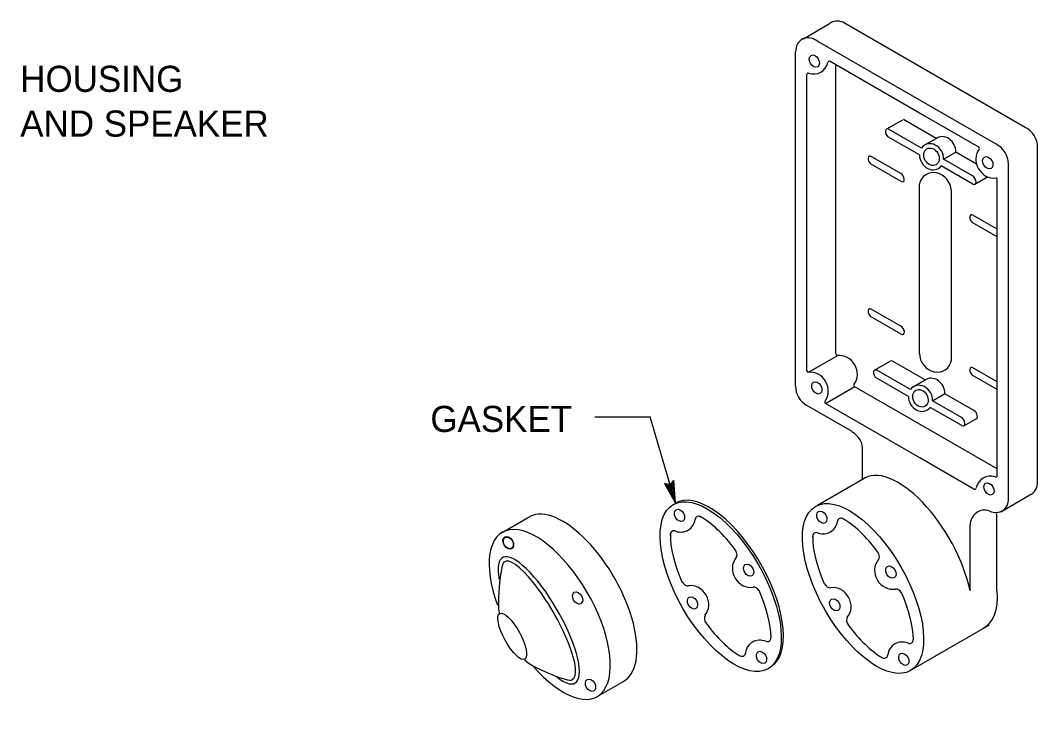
# Model space of a CAD drawing. Extents: x -894 to 866, y -472 to 714.
# Drawn here: x -400.8 to -128.1, y 49 to 233.6 of the extents above; entities that cross this region are included whole.
import ezdxf

# ---------------------------------------------------------------- set-up
doc = ezdxf.new("R2010")
doc.units = 0
for name, color, linetype in [('56 Stage 3 Anno', 7, 'Continuous'), ('es_DETAIL', 7, 'Continuous'), ('es_DETAIL-anno', 7, 'Continuous')]:
    doc.layers.add(name, color=color, linetype=linetype)

msp = doc.modelspace()

# ---------------------------------------------------------------- linework, layer by layer
at = {"layer": '56 Stage 3 Anno'}
msp.add_lwpolyline([(-228.18, 109.42), (-225.26, 104.12), (-225.66, 110.16), (-225.93, 109.86), (-225.64, 105.44), (-227.79, 109.32), (-227.39, 109.22), (-226.02, 106.73), (-226.21, 109.56), (-226.49, 109.26), (-226.41, 108.04), (-227, 109.11), (-226.69, 109.03), (-225.66, 110.16), (-226.69, 109.03)], close=True, dxfattribs=at)
at = {"layer": 'es_DETAIL'}
for p, q in [((-190.95, 228.61), (-183.92, 232.67)), ((-131.49, 204.83), (-180.34, 233.03)), ((-139.28, 200.33), (-186.89, 227.81)), ((-193.01, 135.5), (-193.01, 225.1)), ((-158.54, 207.98), (-183.77, 222.55)), ((-182.22, 144.11), (-182.22, 221.65)), ((-190.01, 139.61), (-190.01, 219.09)), ((-143.91, 199.54), (-159.45, 208.51)), ((-168.6, 204.44), (-164.31, 206.91)), ((-155.34, 201.9), (-164.07, 206.94)), ((-159.83, 197.48), (-168.27, 202.36)), ((-159.28, 199.31), (-168.08, 204.38)), ((-158.52, 200.06), (-155.34, 201.9)), ((-128.18, 109.83), (-128.18, 199.59)), ((-164.83, 192.5), (-172.76, 197.08)), ((-153.36, 196.32), (-150.04, 198.23)), ((-144.53, 195.02), (-150.07, 198.22)), ((-164.73, 190.35), (-172.94, 195.09)), ((-145.53, 189.67), (-153.97, 194.54)), ((-145.61, 191.84), (-153.36, 196.32)), ((-135.97, 105.33), (-135.97, 195.09)), ((-144.99, 189.61), (-141.56, 191.6)), ((-138.97, 111.53), (-138.97, 190.96)), ((-159.85, 144.26), (-159.85, 189.68)), ((-151.26, 142.44), (-151.26, 187.89)), ((-138.97, 177.57), (-145.51, 181.34)), ((-138.97, 175.48), (-145.68, 179.35)), ((-164.82, 151.58), (-172.75, 156.16)), ((-164.73, 149.44), (-172.93, 154.17)), ((-189.57, 139.21), (-181.89, 143.65)), ((-171.87, 139.74), (-167.71, 142.14)), ((-158.31, 137.14), (-167.04, 142.18)), ((-162.26, 134.56), (-171.26, 139.76)), ((-138.97, 136.66), (-145.51, 140.43)), ((-162.8, 132.73), (-171.46, 137.73)), ((-161.49, 135.31), (-158.31, 137.14)), ((-138.97, 134.57), (-145.68, 138.44)), ((-185.02, 130.87), (-177.34, 135.3)), ((-138.97, 113.28), (-177.29, 135.41)), ((-156.33, 131.57), (-153.02, 133.48)), ((-148.58, 127.09), (-156.33, 131.57)), ((-145.23, 128.96), (-153.04, 133.47)), ((-177.89, 123.29), (-189.99, 130.28)), ((-159.68, 116.24), (-185.02, 130.87)), ((-148.5, 124.92), (-156.95, 129.79)), ((-147.97, 124.86), (-144.83, 126.67)), ((-175.11, 110.54), (-175.11, 118.08)), ((-145.21, 107.88), (-159.68, 116.24)), ((-187.11, 103.61), (-175.11, 110.54)), ((-138.04, 101.83), (-130.24, 106.33)), ((-139.05, 80.56), (-139.05, 101.24)), ((-271.64, 96.29), (-264.25, 100.56)), ((-146.26, 80.62), (-146.26, 98.26)), ((-161.69, 59.59), (-141.02, 71.53)), ((-246.23, 52.27), (-239.36, 56.23))]:
    msp.add_line(p, q, dxfattribs=at)
for centre, radius, start, end in [((-183.99, 222.19), 0.418, 55.5145, 166.5104), ((-189.66, 219.06), 0.357, 72.437, 175.2201), ((-144.13, 199.26), 0.357, 318.0406, 51.2094), ((-139.33, 190.94), 0.357, 3.4933, 99.7706), ((-181.8, 144.14), 0.418, 183.5364, 272.8839), ((-189.59, 139.64), 0.418, 183.5364, 272.8839), ((-177, 135.72), 0.418, 137.5303, 236.6369), ((-184.79, 131.22), 0.418, 137.5303, 236.6369), ((-139.39, 111.54), 0.418, 251.8279, 358.7797), ((-145.01, 108.25), 0.418, 241.4887, 350.0256)]:
    msp.add_arc(centre, radius, start, end, dxfattribs=at)
for centre, major_axis, ratio, start_param, end_param in [((-181, 228.75), (2.75, -4.05), 0.791472, 2.275435, 3.19755), ((-188.79, 224.25), (2.75, -4.05), 0.791472, 1.963783, 4.032798), ((-188.64, 223.81), (2.39, -4.12), 0.886093, 5.496011, 7.044299), ((-168.03, 203.25), (0.65, -1.13), 0.583113, 2.435398, 5.231208), ((-132.4, 200.66), (2.75, -4.05), 0.791472, 0.842702, 2.214639), ((-153.3, 198.87), (1.82, -3.14), 0.850605, 0.926522, 3.249258), ((-156.59, 196.98), (1.82, -3.14), 0.850605, 0.923307, 3.52625), ((-140.2, 196.16), (2.75, -4.05), 0.791472, 0.842702, 2.214639), ((-172.69, 195.98), (0.65, -1.13), 0.583113, 2.435398, 5.231208), ((-156.59, 196.98), (1.82, -3.14), 0.850605, 4.109057, 6.627406), ((-140.35, 195.89), (2.39, -4.12), 0.886093, 3.497121, 5.925535), ((-164.81, 191.43), (0.65, -1.13), 0.583113, 5.567922, 8.658038), ((-155.62, 188.11), (2.39, -4.12), 0.886093, 1.048111, 3.889741), ((-145.59, 190.77), (0.65, -1.13), 0.583113, 5.567922, 8.658038), ((-145.43, 180.24), (0.65, -1.13), 0.583113, 2.435398, 5.231208), ((-172.68, 155.06), (0.65, -1.13), 0.583113, 2.435398, 5.231208), ((-164.8, 150.51), (0.65, -1.13), 0.583113, 5.567922, 8.658038), ((-180.83, 139.11), (2.39, -4.12), 0.886093, 0.359177, 2.781047), ((-166.97, 141.08), (0.65, -1.13), 0.583113, 2.435398, 3.289167), ((-155.49, 143.86), (2.39, -4.12), 0.886093, 4.151337, 7.067607), ((-188.62, 134.61), (2.39, -4.12), 0.886093, 0.359177, 2.781047), ((-171.21, 138.62), (0.65, -1.13), 0.583113, 2.435398, 5.231208), ((-145.43, 139.33), (0.65, -1.13), 0.583113, 2.435398, 5.231208), ((-156.27, 134.11), (1.82, -3.14), 0.850605, 0.926522, 3.249258), ((-188.8, 134.31), (2.75, -4.05), 0.791472, 3.957554, 5.288153), ((-159.56, 132.23), (1.82, -3.14), 0.850605, 0.923307, 3.52625), ((-159.56, 132.23), (1.82, -3.14), 0.850605, 4.109057, 6.627406), ((-145.22, 127.87), (0.65, -1.13), 0.583113, 5.919777, 8.658038), ((-148.56, 126.02), (0.65, -1.13), 0.583113, 5.567922, 8.658038), ((-179.42, 119.02), (2.39, -4.12), 0.886093, 0.889637, 2.218345), ((-161.91, 88.78), (12.71, -22.01), 0.459941, 0.944771, 3.188586), ((-140.34, 106.7), (2.39, -4.12), 0.886093, 2.374426, 3.912182), ((-132.4, 110.72), (2.75, -4.05), 0.791472, 6.098533, 7.167148), ((-212.53, 82.12), (12.71, -22.01), 0.459941, 0.107607, 3.143731), ((-140.19, 106.22), (2.75, -4.05), 0.791472, 5.377911, 7.167148), ((-251.79, 78.4), (12.71, -22.01), 0.459941, 6.256086, 9.400098), ((-141.88, 97.6), (2.39, -4.12), 0.886093, 2.360725, 4.095771), ((-224.24, 101.01), (2.39, -4.12), 0.886093, 5.508755, 7.099004), ((-218.62, 98.95), (0.89, -1.52), 0.692265, 2.230789, 3.828746), ((-213.1, 81.75), (11.21, -19.41), 0.387662, 1.868708, 2.579665), ((-186.1, 100.5), (2.39, -4.12), 0.886093, 5.508755, 7.099004), ((-180.47, 98.44), (0.89, -1.52), 0.692265, 2.230789, 3.828746), ((-174.95, 81.24), (11.21, -19.41), 0.387662, 1.868708, 2.579665), ((-258.93, 74.28), (12.71, -22.01), 0.459941, 5.104077, 10.625768), ((-225.25, 95.08), (0.89, -1.52), 0.692265, 2.314543, 4.100472), ((-213.1, 81.75), (11.21, -19.41), 0.387662, 3.715754, 4.426953), ((-187.1, 94.57), (0.89, -1.52), 0.692265, 2.314543, 4.100472), ((-174.95, 81.24), (11.21, -19.41), 0.387662, 3.715754, 4.426953), ((-261.86, 72.69), (9.71, -16.81), 0.293047, 5.640353, 10.131708), ((-210.1, 90.74), (0.89, -1.52), 0.692265, 0.22543, 1.923739), ((-171.95, 90.23), (0.89, -1.52), 0.692265, 0.22543, 1.923739), ((-271.75, 81.45), (-0.57, -6.9), 0.106394, 3.141593, 6.283185), ((-261.86, 72.69), (9.09, -15.75), 0.245388, 6.242651, 9.476913), ((-205.62, 86.16), (2.39, -4.12), 0.886093, 3.456387, 5.987449), ((-167.48, 85.65), (2.39, -4.12), 0.886093, 3.456387, 5.987449), ((-222.37, 83.58), (0.89, -1.52), 0.692265, 4.66477, 6.03688), ((-220.67, 77.37), (2.39, -4.12), 0.886093, 0.296144, 2.816729), ((-184.22, 83.07), (0.89, -1.52), 0.692265, 4.66477, 6.03688), ((-203.83, 79.96), (0.89, -1.52), 0.692265, 1.640052, 2.869778), ((-213.1, 81.75), (11.21, -19.41), 0.387662, 0.595373, 1.297372), ((-182.52, 76.86), (2.39, -4.12), 0.886093, 0.296144, 2.816729), ((-165.68, 79.45), (0.89, -1.52), 0.692265, 1.640052, 2.869778), ((-174.95, 81.24), (11.21, -19.41), 0.387662, 0.595373, 1.297372), ((-155.16, 92.74), (12.71, -22.01), 0.459941, 6.256086, 7.029827), ((-216.12, 72.78), (0.89, -1.52), 0.692265, 3.466389, 4.863945), ((-213.1, 81.75), (11.21, -19.41), 0.387662, 5.007434, 5.679499), ((-177.98, 72.27), (0.89, -1.52), 0.692265, 3.466389, 4.863945), ((-174.95, 81.24), (11.21, -19.41), 0.387662, 5.007434, 5.679499), ((-202.17, 62.76), (2.39, -4.12), 0.886093, 2.300778, 3.981781), ((-201, 68.65), (0.89, -1.52), 0.692265, 5.556327, 7.139418), ((-164.02, 62.25), (2.39, -4.12), 0.886093, 2.300778, 3.981781), ((-162.85, 68.14), (0.89, -1.52), 0.692265, 5.556327, 7.139418), ((-207.83, 64.7), (0.89, -1.52), 0.692265, 5.354961, 6.982345), ((-169.68, 64.19), (0.89, -1.52), 0.692265, 5.354961, 6.982345), ((-259.26, 59.52), (6.36, -2.74), 0.131848, 3.141593, 6.283185)]:
    msp.add_ellipse(centre, major_axis=major_axis, ratio=ratio, start_param=start_param, end_param=end_param, dxfattribs=at)
for centre, major_axis, ratio in [((-187.99, 222.63), (0.89, -1.52), 0.692265), ((-156.59, 196.98), (1.24, -2.14), 0.780446), ((-141.51, 195.38), (0.89, -1.52), 0.692265), ((-187.34, 135), (0.89, -1.52), 0.692265), ((-159.56, 132.23), (1.24, -2.14), 0.780446), ((-141.2, 107.92), (0.89, -1.52), 0.692265), ((-213.1, 81.75), (12.71, -22.01), 0.459941), ((-174.95, 81.24), (12.71, -22.01), 0.459941), ((-224.14, 100.85), (0.89, -1.52), 0.692265), ((-185.99, 100.34), (0.89, -1.52), 0.692265), ((-270.08, 93.54), (0.89, -1.52), 0.692265), ((-269.97, 93.38), (0.89, -1.52), 0.692265), ((-205.62, 86.16), (0.89, -1.52), 0.692265), ((-167.48, 85.65), (0.89, -1.52), 0.692265), ((-251.46, 78.69), (0.89, -1.52), 0.692265), ((-220.67, 77.37), (0.89, -1.52), 0.692265), ((-182.52, 76.86), (0.89, -1.52), 0.692265), ((-268.97, 68.41), (3.36, -6.15), 0.311853), ((-202.17, 62.76), (0.89, -1.52), 0.692265), ((-164.02, 62.25), (0.89, -1.52), 0.692265), ((-248, 55.29), (0.89, -1.52), 0.692265)]:
    msp.add_ellipse(centre, major_axis=major_axis, ratio=ratio, dxfattribs=at)
at = {"layer": 'es_DETAIL-anno'}
for p in [(-246.81, 127.23), (-225.26, 104.12)]:
    msp.add_line(p, (-232.01, 127.23), dxfattribs=at)

# ---------------------------------------------------------------- texts
for s, p in [('HOUSING', (-400.84, 214.38)), ('AND SPEAKER', (-400.84, 202.38)), ('GASKET', (-290.92, 123.2))]:
    msp.add_text(s, height=7, dxfattribs=at).set_placement(p)

doc.saveas('drawing.dxf')
